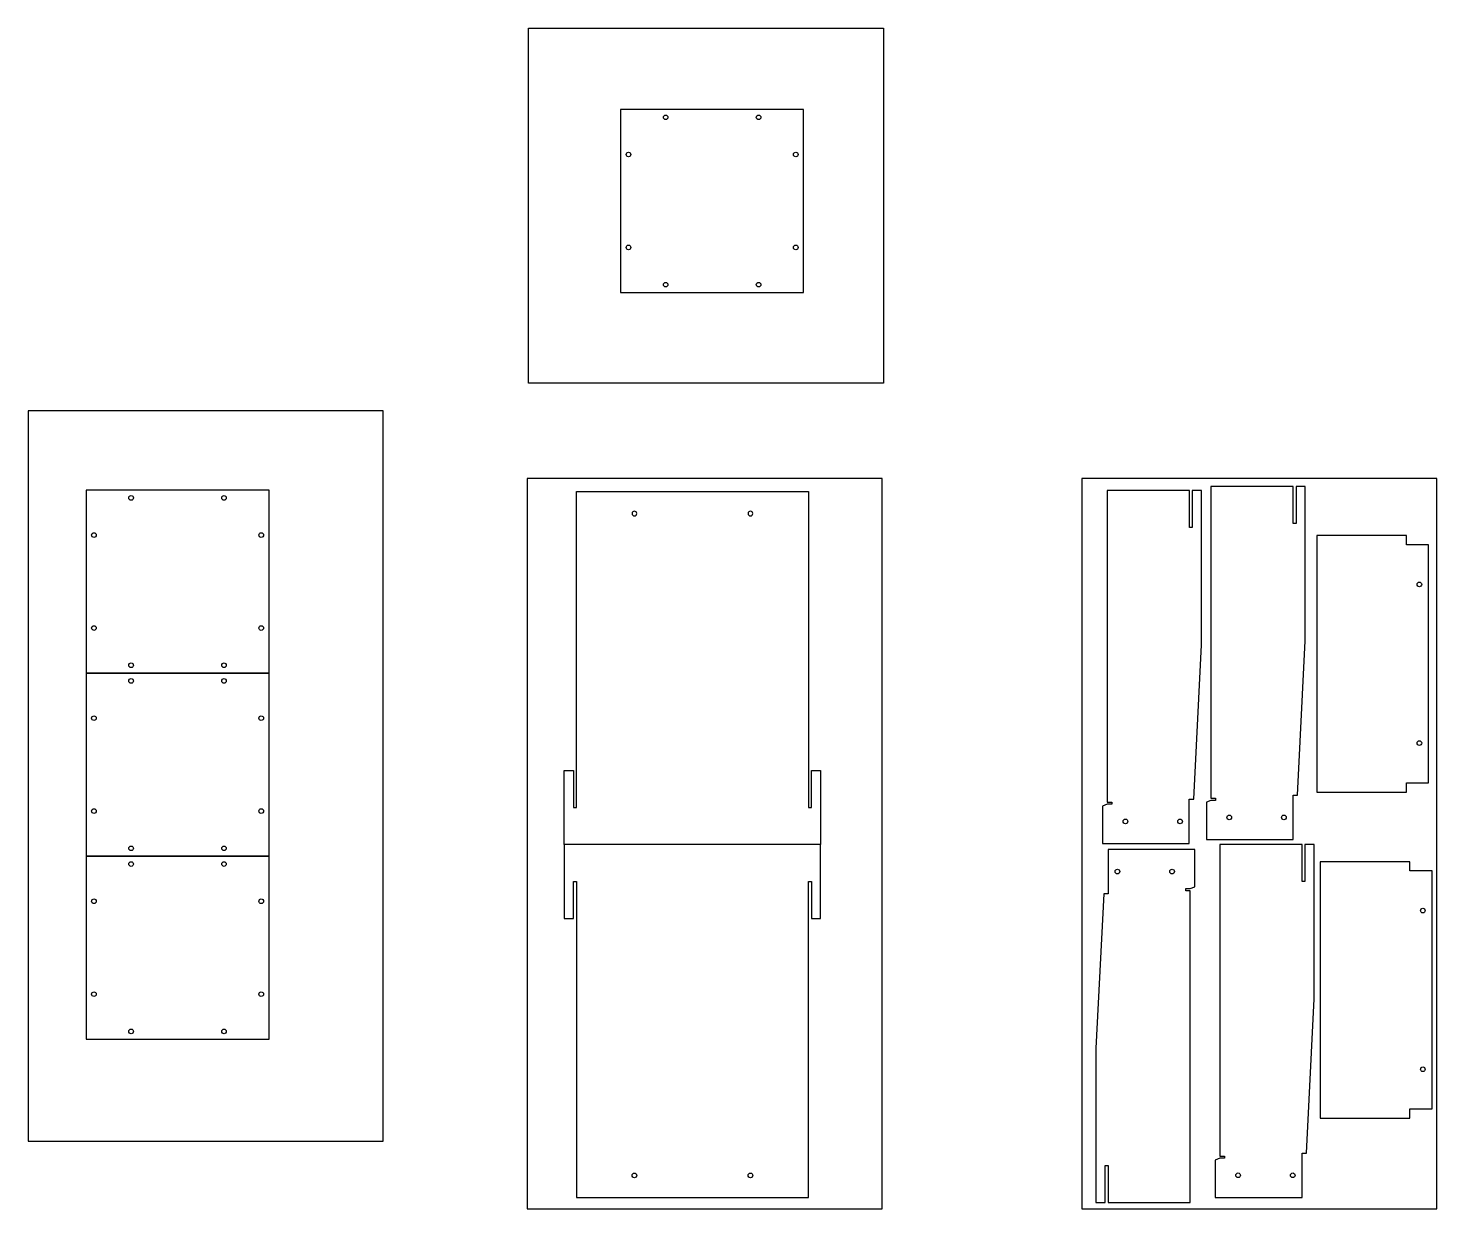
# Model space of a CAD drawing. Header units: millimetres. Extents: x -540 to 984, y -1790 to -513.
import ezdxf

# ---------------------------------------------------------------- set-up
doc = ezdxf.new("R2010")
doc.units = ezdxf.units.MM
doc.layers.get('0').update_dxf_attribs({"lineweight": 25, "true_color": 0xffffff})

# ---------------------------------------------------------------- blocks, each defined once
blk = doc.blocks.new('p3')
for p, q in [((0, 0), (790, 0)), ((0, -384), (0, 0)), ((790, 0), (790, -384)), ((790, -384), (0, -384))]:
    blk.add_line(p, q)
blk = doc.blocks.new('p2')
for p, q in [((0, 0), (384, 0)), ((0, -384), (0, 0)), ((384, 0), (384, -384)), ((384, -384), (0, -384))]:
    blk.add_line(p, q)
blk = doc.blocks.new('door')
blk.add_lwpolyline([(-125.5, 126.95625), (-125.5, -214.95625), (125.5, -214.95625), (125.5, 126.95625), (128.65, 126.95625), (128.65, 86.95625), (138.65, 86.95625), (138.65, 166.95625), (-138.65, 166.95625), (-138.65, 86.95625), (-128.65, 86.95625), (-128.65, 126.95625)], close=True)
for centre in [(-62.75, -190.95625), (62.75, -190.95625)]:
    blk.add_circle(centre, 2.5)
blk = doc.blocks.new('window')
blk.add_lwpolyline([(46.03125, 166.95625), (46.03125, 126.95625), (42.88125, 126.95625), (42.88125, 166.95625), (-46.03125, 166.95625), (-46.03125, -170.13125), (-41.03125, -170.13125), (-41.03125, -172.5125), (-46.03125, -172.5125), (-51.03125, -174.5125), (-51.03125, -214.95625), (42.85625, -214.95625), (42.85625, -166.95625), (47.61875, -166.95625), (56.03125, 0), (56.03125, 166.95625)], close=True)
for centre in [(-26.25625, -190.95625), (32.84375, -190.95625)]:
    blk.add_circle(centre, 2.5)
blk = doc.blocks.new('visor')
blk.add_lwpolyline([(128.7, -31.5), (138.7, -31.5), (138.7, 65.5), (-138.7, 65.5), (-138.7, -31.5), (-128.7, -31.5), (-128.7, -55.5), (128.7, -55.5)], close=True)
for centre in [(-85.8, -45.5), (85.8, -45.5)]:
    blk.add_circle(centre, 2.5)
blk = doc.blocks.new('tray')
blk.add_lwpolyline([(-99, -99), (99, -99), (99, 99), (-99, 99)], close=True)
for centre in [(-50.25, 90.5), (50.25, 90.5), (-90.5, 50.25), (90.5, 50.25), (-90.5, -50.25), (90.5, -50.25), (-50.25, -90.5), (50.25, -90.5)]:
    blk.add_circle(centre, 2.5)

msp = doc.modelspace()

# ---------------------------------------------------------------- block references
for name, p in [('p2', (1.5, -513.1)), ('tray', (200, -700)), ('tray', (-378.3, -1111.6)), ('window', (673.4, -1180)), ('window', (785.7, -1175.7)), ('tray', (-378.3, -1309.6)), ('door', (178.7, -1562.9)), ('window', (795.3, -1562.8)), ('tray', (-378.3, -1507.6))]:
    msp.add_blockref(name, p)
at = {"yscale": -1, "rotation": 270}
for p in [(-539.9, -926.8), (0, -1000), (600, -1000)]:
    msp.add_blockref('p3', p, dxfattribs=at)
at = {"yscale": -1}
msp.add_blockref('door', (178.7, -1229), dxfattribs=at)
for name, p, rotation in [('visor', (919.6, -1200.5), 90), ('window', (671.3, -1616.2), 180), ('visor', (923.4, -1553.3), 90)]:
    msp.add_blockref(name, p, dxfattribs=dict(rotation=rotation))

doc.saveas('drawing.dxf')
